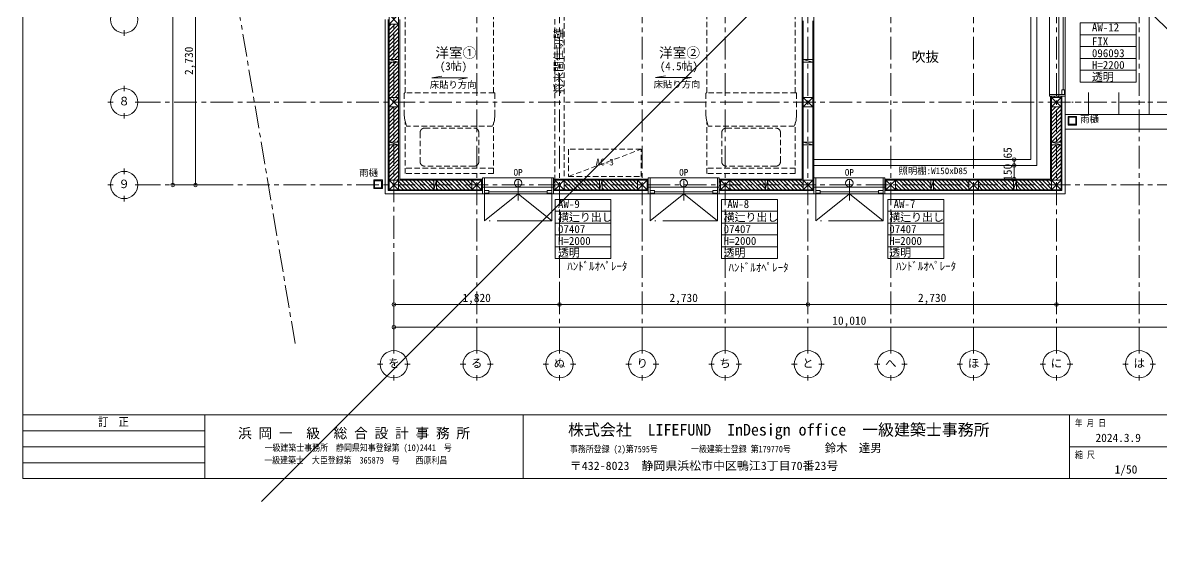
# Model space of a CAD drawing. Units: millimetres at full size, sheet at 1:50. Extents: x -16792 to 54909, y -26252 to 25759.
# Drawn here: x 13302 to 25812, y 9086 to 15025 of the extents above; entities that cross this region are included whole.
import ezdxf
from ezdxf.enums import TextEntityAlignment as Align

# ---------------------------------------------------------------- set-up
doc = ezdxf.new("R2010")
doc.units = ezdxf.units.MM
doc.header["$LTSCALE"] = 50
doc.header["$PDMODE"] = 32
doc.header["$PDSIZE"] = 40
for name, pattern in [('CHAIN1', [8, 5, -1, 1, -1]), ('DASHED1', [1.8, 1.2, -0.6]), ('DOTTED', [1.75, 0.25, -1.5]), ('LONG_DASHED_DOTTED', [15.25, 12, -1.5, 0.25, -1.5])]:
    doc.linetypes.add(name, pattern=pattern)
for name, color, linetype, lineweight in [('3-1_通り芯・通り番号', 7, 'Continuous', 13), ('3-2_柱(黄)', 4, 'Continuous', 5), ('3-3_仕上線(黄)', 3, 'Continuous', 20), ('3-4_下地・間柱(水色)', 4, 'Continuous', 5), ('3-5_サッシ・室内建具', 7, 'Continuous', 13), ('3-6_住宅設備・造作', 4, 'Continuous', 5), ('3-7_家具点線', 4, 'DASHED1', 5), ('3-A_文字', 7, 'Continuous', 13), ('3-D_断熱・その他ｸﾞﾚｰ', 1, 'Continuous', 9), ('3-F_寸法・方位', 7, 'Continuous', 13), ('F-F_図面枠（共通）', 7, 'Continuous', 13)]:
    doc.layers.add(name, color=color, linetype=linetype, lineweight=lineweight)
doc.styles.add('ＭＳ ゴシック', font='')
doc.styles.get('ＭＳ ゴシック').set_extended_font_data('MS Gothic')

msp = doc.modelspace()

# ---------------------------------------------------------------- linework, layer by layer
at = {"layer": '3-1_通り芯・通り番号', "color": 1, "linetype": 'CHAIN1', "lineweight": 9}
for p, q in [((17379.52, 11452.55), (17379.52, 23216.06)), ((18289.52, 11422.55), (18289.52, 23216.06)), ((19199.52, 11422.55), (19199.52, 23216.06)), ((20109.52, 11422.55), (20109.52, 23216.06)), ((21019.52, 11422.55), (21019.52, 23216.06)), ((21929.52, 11422.55), (21929.52, 23216.06)), ((22839.52, 11422.55), (22839.52, 23216.06)), ((23749.52, 11422.55), (23749.52, 23216.06)), ((24659.52, 11422.55), (24659.52, 23216.06)), ((25569.52, 11422.55), (25569.52, 23216.06)), ((16295, 11499.56), (14665.61, 21152.77)), ((14565.29, 14152.55), (28820.4, 14152.55)), ((14565.29, 13242.55), (28820.4, 13242.55))]:
    msp.add_line(p, q, dxfattribs=at)
at = {"layer": '3-1_通り芯・通り番号'}
for p, q in [((14415.29, 14882.55), (14415.29, 14942.55)), ((14415.29, 14272.55), (14415.29, 14332.55)), ((14235.29, 14152.55), (14295.29, 14152.55)), ((14535.29, 14152.55), (14595.29, 14152.55)), ((14415.29, 13972.55), (14415.29, 14032.55)), ((14415.29, 13362.55), (14415.29, 13422.55)), ((14235.29, 13242.55), (14295.29, 13242.55)), ((14535.29, 13242.55), (14595.29, 13242.55)), ((14415.29, 13062.55), (14415.29, 13122.55)), ((17379.52, 11392.55), (17379.52, 11452.55)), ((18289.52, 11392.55), (18289.52, 11452.55)), ((19199.52, 11392.55), (19199.52, 11452.55)), ((20109.52, 11392.55), (20109.52, 11452.55)), ((21019.52, 11392.55), (21019.52, 11452.55)), ((21929.52, 11392.55), (21929.52, 11452.55)), ((22839.52, 11392.55), (22839.52, 11452.55)), ((23749.52, 11392.55), (23749.52, 11452.55)), ((24659.52, 11392.55), (24659.52, 11452.55)), ((25569.52, 11392.55), (25569.52, 11452.55)), ((17259.52, 11272.55), (17199.52, 11272.55)), ((17559.52, 11272.55), (17499.52, 11272.55)), ((18169.52, 11272.55), (18109.52, 11272.55)), ((18469.52, 11272.55), (18409.52, 11272.55)), ((19079.52, 11272.55), (19019.52, 11272.55)), ((19379.52, 11272.55), (19319.52, 11272.55)), ((19989.52, 11272.55), (19929.52, 11272.55)), ((20289.52, 11272.55), (20229.52, 11272.55)), ((20899.52, 11272.55), (20839.52, 11272.55)), ((21199.52, 11272.55), (21139.52, 11272.55)), ((21809.52, 11272.55), (21749.52, 11272.55)), ((22109.52, 11272.55), (22049.52, 11272.55)), ((22719.52, 11272.55), (22659.52, 11272.55)), ((23019.52, 11272.55), (22959.52, 11272.55)), ((23629.52, 11272.55), (23569.52, 11272.55)), ((23929.52, 11272.55), (23869.52, 11272.55)), ((24539.52, 11272.55), (24479.52, 11272.55)), ((24839.52, 11272.55), (24779.52, 11272.55)), ((25449.52, 11272.55), (25389.52, 11272.55)), ((25749.52, 11272.55), (25689.52, 11272.55)), ((17379.52, 11092.55), (17379.52, 11152.55)), ((18289.52, 11092.55), (18289.52, 11152.55)), ((19199.52, 11092.55), (19199.52, 11152.55)), ((20109.52, 11092.55), (20109.52, 11152.55)), ((21019.52, 11092.55), (21019.52, 11152.55)), ((21929.52, 11092.55), (21929.52, 11152.55)), ((22839.52, 11092.55), (22839.52, 11152.55)), ((23749.52, 11092.55), (23749.52, 11152.55)), ((24659.52, 11092.55), (24659.52, 11152.55)), ((25569.52, 11092.55), (25569.52, 11152.55))]:
    msp.add_line(p, q, dxfattribs=at)
for centre in [(14415.29, 15062.55), (14415.29, 14152.55), (14415.29, 13242.55), (17379.52, 11272.55), (18289.52, 11272.55), (19199.52, 11272.55), (20109.52, 11272.55), (21019.52, 11272.55), (21929.52, 11272.55), (22839.52, 11272.55), (23749.52, 11272.55), (24659.52, 11272.55), (25569.52, 11272.55)]:
    msp.add_circle(centre, 150, dxfattribs=at)
at = {"layer": '3-2_柱(黄)'}
for p, q in [((17327.02, 15010.05), (17432.02, 15115.05)), ((17327.02, 15115.05), (17432.02, 15010.05)), ((17327.02, 14100.05), (17432.02, 14205.05)), ((17327.02, 14205.05), (17432.02, 14100.05)), ((21877.02, 14100.05), (21982.02, 14205.05)), ((21877.02, 14205.05), (21982.02, 14100.05)), ((24712.02, 14205.05), (24607.02, 14100.05)), ((24712.02, 14100.05), (24607.02, 14205.05)), ((17327.02, 13295.05), (17432.02, 13190.05)), ((17432.02, 13295.05), (17327.02, 13190.05)), ((18342.02, 13190.05), (18237.02, 13295.05)), ((18237.02, 13190.05), (18342.02, 13295.05)), ((19252.02, 13190.05), (19147.02, 13295.05)), ((19147.02, 13190.05), (19252.02, 13295.05)), ((20162.02, 13190.05), (20057.02, 13295.05)), ((20057.02, 13190.05), (20162.02, 13295.05)), ((21072.02, 13190.05), (20967.02, 13295.05)), ((20967.02, 13190.05), (21072.02, 13295.05)), ((21877.02, 13295.05), (21982.02, 13190.05)), ((21982.02, 13295.05), (21877.02, 13190.05)), ((22892.02, 13190.05), (22787.02, 13295.05)), ((22787.02, 13190.05), (22892.02, 13295.05)), ((23802.02, 13190.05), (23697.02, 13295.05)), ((23697.02, 13190.05), (23802.02, 13295.05)), ((24607.02, 13295.05), (24712.02, 13190.05)), ((24712.02, 13295.05), (24607.02, 13190.05))]:
    msp.add_line(p, q, dxfattribs=at)
at = {"layer": '3-2_柱(黄)', "color": 3, "lineweight": 20}
for points in [[(17327.02, 15010.05), (17432.02, 15010.05), (17432.02, 15115.05), (17327.02, 15115.05)], [(17327.02, 14100.05), (17432.02, 14100.05), (17432.02, 14205.05), (17327.02, 14205.05)], [(21877.02, 14100.05), (21982.02, 14100.05), (21982.02, 14205.05), (21877.02, 14205.05)], [(24712.02, 14205.05), (24607.02, 14205.05), (24607.02, 14100.05), (24712.02, 14100.05)], [(17327.02, 13295.05), (17327.02, 13190.05), (17432.02, 13190.05), (17432.02, 13295.05)], [(18342.02, 13190.05), (18342.02, 13295.05), (18237.02, 13295.05), (18237.02, 13190.05)], [(19252.02, 13190.05), (19252.02, 13295.05), (19147.02, 13295.05), (19147.02, 13190.05)], [(20162.02, 13190.05), (20162.02, 13295.05), (20057.02, 13295.05), (20057.02, 13190.05)], [(21072.02, 13190.05), (21072.02, 13295.05), (20967.02, 13295.05), (20967.02, 13190.05)], [(21877.02, 13295.05), (21877.02, 13190.05), (21982.02, 13190.05), (21982.02, 13295.05)], [(22892.02, 13190.05), (22892.02, 13295.05), (22787.02, 13295.05), (22787.02, 13190.05)], [(23802.02, 13190.05), (23802.02, 13295.05), (23697.02, 13295.05), (23697.02, 13190.05)], [(24607.02, 13295.05), (24607.02, 13190.05), (24712.02, 13190.05), (24712.02, 13295.05)]]:
    msp.add_lwpolyline(points, close=True, dxfattribs=at)
at = {"layer": '3-3_仕上線(黄)'}
for p, q in [((21994.52, 14152.55), (21994.52, 16037.55)), ((21864.52, 14152.55), (21864.52, 15907.55)), ((17283.02, 14152.55), (17283.02, 15062.55)), ((17444.52, 14152.55), (17444.52, 15062.55)), ((17283.02, 13146.05), (17283.02, 14152.55)), ((17444.52, 13307.55), (17444.52, 14152.55)), ((21864.52, 13307.55), (21864.52, 14152.55)), ((21994.52, 13319.55), (21994.52, 14152.55)), ((24594.52, 14217.55), (24594.52, 14152.55)), ((24594.52, 14152.55), (24594.52, 13307.55)), ((24756.02, 14217.55), (24756.02, 14152.55)), ((24756.02, 14152.55), (24756.02, 13146.05)), ((18289.52, 13307.55), (17444.52, 13307.55)), ((18289.52, 13307.55), (18354.52, 13307.55)), ((19134.52, 13307.55), (19199.52, 13307.55)), ((20109.52, 13307.55), (19199.52, 13307.55)), ((20109.52, 13307.55), (20174.52, 13307.55)), ((20954.52, 13307.55), (21019.52, 13307.55)), ((21864.52, 13307.55), (21019.52, 13307.55)), ((22839.52, 13307.55), (22774.52, 13307.55)), ((23749.52, 13307.55), (22839.52, 13307.55)), ((24594.52, 13307.55), (23749.52, 13307.55)), ((18289.52, 13146.05), (17283.02, 13146.05)), ((18289.52, 13146.05), (18354.52, 13146.05)), ((19134.52, 13146.05), (19199.52, 13146.05)), ((20109.52, 13146.05), (19199.52, 13146.05)), ((20109.52, 13146.05), (20174.52, 13146.05)), ((20934.42, 13146.05), (20934.52, 13146.05)), ((20954.52, 13146.05), (21019.52, 13146.05)), ((21929.52, 13146.05), (21019.52, 13146.05)), ((21929.52, 13146.05), (21994.52, 13146.05)), ((22014.52, 13146.05), (22014.62, 13146.05)), ((22754.42, 13146.05), (22754.52, 13146.05)), ((22774.52, 13146.05), (22839.52, 13146.05)), ((23749.52, 13146.05), (22839.52, 13146.05)), ((24756.02, 13146.05), (23749.52, 13146.05))]:
    msp.add_line(p, q, dxfattribs=at)
at = {"layer": '3-3_仕上線(黄)', "color": 7, "lineweight": 13}
for p, q in [((27293.02, 14017.55), (24756.02, 14017.55)), ((27293.02, 13857.55), (24756.02, 13857.55))]:
    msp.add_line(p, q, dxfattribs=at)
at = {"layer": '3-4_下地・間柱(水色)', "linetype": 'DASHED1'}
for p, q in [((19147.02, 13295.05), (19147.02, 15907.55)), ((19252.02, 15920.05), (19252.02, 13295.05))]:
    msp.add_line(p, q, dxfattribs=at)
at = {"layer": '3-4_下地・間柱(水色)'}
for p, q in [((24379.52, 15907.55), (24379.52, 13522.55)), ((24444.52, 15907.55), (24444.52, 13457.55)), ((17318.02, 14152.55), (17318.02, 15062.55)), ((21877.02, 15047.55), (21877.02, 14622.55)), ((21982.02, 15047.55), (21982.02, 14622.55)), ((17327.02, 15010.05), (17327.02, 14622.55)), ((17432.02, 15010.05), (17432.02, 14622.55)), ((17432.02, 14592.55), (17327.02, 14622.55)), ((17327.02, 14592.55), (17327.02, 14205.05)), ((17432.02, 14592.55), (17432.02, 14205.05)), ((21982.02, 14592.55), (21877.02, 14622.55)), ((21877.02, 14592.55), (21877.02, 14205.05)), ((21982.02, 14592.55), (21982.02, 14205.05)), ((17318.02, 13181.05), (17318.02, 14152.55)), ((24607.02, 14217.55), (24607.02, 14205.05)), ((24712.02, 14217.55), (24712.02, 14205.05)), ((24721.02, 14217.55), (24721.02, 14152.55)), ((24721.02, 14152.55), (24721.02, 13181.05)), ((17327.02, 14100.05), (17327.02, 13712.55)), ((17432.02, 14100.05), (17432.02, 13712.55)), ((21877.02, 14100.05), (21877.02, 13712.55)), ((21982.02, 14100.05), (21982.02, 13712.55)), ((24607.02, 14100.05), (24607.02, 13712.55)), ((24712.02, 14100.05), (24712.02, 13712.55)), ((17432.02, 13682.55), (17327.02, 13712.55)), ((17327.02, 13682.55), (17327.02, 13295.05)), ((17432.02, 13682.55), (17432.02, 13295.05)), ((21982.02, 13682.55), (21877.02, 13712.55)), ((21877.02, 13682.55), (21877.02, 13295.05)), ((21982.02, 13682.55), (21982.02, 13295.05)), ((24607.02, 13712.55), (24712.02, 13682.55)), ((24607.02, 13682.55), (24607.02, 13295.05)), ((24712.02, 13682.55), (24712.02, 13295.05)), ((24379.52, 13522.55), (21994.52, 13522.55)), ((24444.52, 13457.55), (21994.52, 13457.55)), ((17432.02, 13295.05), (17819.52, 13295.05)), ((17849.52, 13295.05), (17819.52, 13190.05)), ((17849.52, 13295.05), (18237.02, 13295.05)), ((18342.02, 13295.05), (18354.52, 13295.05)), ((19134.52, 13295.05), (19147.02, 13295.05)), ((19252.02, 13295.05), (19639.52, 13295.05)), ((19669.52, 13295.05), (19639.52, 13190.05)), ((19669.52, 13295.05), (20057.02, 13295.05)), ((20162.02, 13295.05), (20174.52, 13295.05)), ((20954.52, 13295.05), (20967.02, 13295.05)), ((21072.02, 13295.05), (21459.52, 13295.05)), ((21489.52, 13295.05), (21459.52, 13190.05)), ((21489.52, 13295.05), (21877.02, 13295.05)), ((21982.02, 13295.05), (21994.52, 13295.05)), ((22774.52, 13295.05), (22787.02, 13295.05)), ((22892.02, 13295.05), (23279.52, 13295.05)), ((23309.52, 13295.05), (23279.52, 13190.05)), ((23309.52, 13295.05), (23697.02, 13295.05)), ((23802.02, 13295.05), (24189.52, 13295.05)), ((24219.52, 13295.05), (24189.52, 13190.05)), ((24219.52, 13295.05), (24607.02, 13295.05)), ((18289.52, 13181.05), (17318.02, 13181.05)), ((17432.02, 13190.05), (17819.52, 13190.05)), ((17849.52, 13190.05), (18237.02, 13190.05)), ((18289.52, 13181.05), (18354.52, 13181.05)), ((18342.02, 13190.05), (18354.52, 13190.05)), ((19134.52, 13190.05), (19147.02, 13190.05)), ((19134.52, 13181.05), (19199.52, 13181.05)), ((20109.52, 13181.05), (19199.52, 13181.05)), ((19252.02, 13190.05), (19639.52, 13190.05)), ((19669.52, 13190.05), (20057.02, 13190.05)), ((20109.52, 13181.05), (20174.52, 13181.05)), ((20162.02, 13190.05), (20174.52, 13190.05)), ((20954.52, 13190.05), (20967.02, 13190.05)), ((20954.52, 13181.05), (21019.52, 13181.05)), ((21929.52, 13181.05), (21019.52, 13181.05)), ((21072.02, 13190.05), (21459.52, 13190.05)), ((21489.52, 13190.05), (21877.02, 13190.05)), ((21929.52, 13181.05), (21994.52, 13181.05)), ((21982.02, 13190.05), (21994.52, 13190.05)), ((22774.52, 13190.05), (22787.02, 13190.05)), ((22774.52, 13181.05), (22839.52, 13181.05)), ((23749.52, 13181.05), (22839.52, 13181.05)), ((22892.02, 13190.05), (23279.52, 13190.05)), ((23309.52, 13190.05), (23697.02, 13190.05)), ((24721.02, 13181.05), (23749.52, 13181.05)), ((23802.02, 13190.05), (24189.52, 13190.05)), ((24219.52, 13190.05), (24607.02, 13190.05))]:
    msp.add_line(p, q, dxfattribs=at)
at = {"layer": '3-4_下地・間柱(水色)', "linetype": 'DOTTED'}
msp.add_line((27293.02, 14152.55), (24756.02, 14152.55), dxfattribs=at)
at = {"layer": '3-4_下地・間柱(水色)'}
for points in [[(17327.02, 14592.55), (17432.02, 14592.55), (17432.02, 14622.55), (17327.02, 14622.55)], [(21877.02, 14592.55), (21982.02, 14592.55), (21982.02, 14622.55), (21877.02, 14622.55)], [(17327.02, 13682.55), (17432.02, 13682.55), (17432.02, 13712.55), (17327.02, 13712.55)], [(21877.02, 13682.55), (21982.02, 13682.55), (21982.02, 13712.55), (21877.02, 13712.55)], [(24712.02, 13712.55), (24607.02, 13712.55), (24607.02, 13682.55), (24712.02, 13682.55)], [(17849.52, 13190.05), (17849.52, 13295.05), (17819.52, 13295.05), (17819.52, 13190.05)], [(19669.52, 13190.05), (19669.52, 13295.05), (19639.52, 13295.05), (19639.52, 13190.05)], [(21489.52, 13190.05), (21489.52, 13295.05), (21459.52, 13295.05), (21459.52, 13190.05)], [(23309.52, 13190.05), (23309.52, 13295.05), (23279.52, 13295.05), (23279.52, 13190.05)], [(24219.52, 13190.05), (24219.52, 13295.05), (24189.52, 13295.05), (24189.52, 13190.05)]]:
    msp.add_lwpolyline(points, close=True, dxfattribs=at)
at = {"layer": '3-5_サッシ・室内建具'}
for p, q in [((24582.52, 15217.55), (24582.52, 14217.55)), ((24685.02, 15197.55), (24685.02, 14237.55)), ((24735.02, 15147.55), (24735.02, 14287.55)), ((24755.02, 15197.55), (24755.02, 14237.55)), ((24750.02, 14287.55), (24750.02, 14237.55)), ((24582.52, 14237.55), (24755.02, 14237.55)), ((24582.52, 14237.55), (24582.52, 14217.55)), ((24582.52, 14217.55), (24755.02, 14217.55)), ((24685.02, 14237.55), (24594.52, 14237.55)), ((24685.02, 14237.55), (24685.02, 14217.55)), ((24685.02, 14217.55), (24685.02, 14237.55)), ((24756.02, 14217.55), (24685.02, 14217.55)), ((24756.02, 14217.55), (24747.02, 14217.55)), ((24755.02, 14237.55), (24755.02, 14217.55)), ((19134.52, 13319.55), (18354.52, 13319.55)), ((18374.52, 13319.55), (18354.52, 13319.55)), ((18354.52, 13319.55), (18354.52, 13147.05)), ((18374.52, 13147.05), (18374.52, 13319.55)), ((18374.52, 13217.05), (18374.52, 13307.55)), ((18744.52, 13292.05), (18744.52, 13072.05)), ((19114.52, 13319.55), (19114.52, 13147.05)), ((19114.52, 13217.05), (19114.52, 13307.55)), ((20954.52, 13319.55), (20174.52, 13319.55)), ((20194.52, 13319.55), (20174.52, 13319.55)), ((20174.52, 13319.55), (20174.52, 13147.05)), ((20194.52, 13147.05), (20194.52, 13319.55)), ((20194.52, 13217.05), (20194.52, 13307.55)), ((20564.52, 13292.05), (20564.52, 13072.05)), ((20934.52, 13319.55), (20934.52, 13147.05)), ((20934.52, 13217.05), (20934.52, 13307.55)), ((22774.52, 13319.55), (21994.52, 13319.55)), ((22014.52, 13319.55), (21994.52, 13319.55)), ((21994.52, 13319.55), (21994.52, 13147.05)), ((22014.52, 13147.05), (22014.52, 13319.55)), ((22014.52, 13217.05), (22014.52, 13307.55)), ((22384.52, 13292.05), (22384.52, 13072.05)), ((22754.52, 13319.55), (22754.52, 13147.05)), ((22754.52, 13217.05), (22754.52, 13307.55)), ((18354.52, 13217.05), (18374.52, 13217.05)), ((18354.52, 13146.05), (18354.52, 13217.05)), ((18354.52, 13217.05), (18374.52, 13217.05)), ((18354.52, 13146.05), (18354.52, 13155.05)), ((18374.52, 13147.05), (18354.52, 13147.05)), ((19114.52, 13217.05), (18374.52, 13217.05)), ((18424.52, 13152.05), (18374.52, 13152.05)), ((19114.52, 13147.05), (18374.52, 13147.05)), ((19064.52, 13167.05), (18424.52, 13167.05)), ((19114.52, 13152.05), (19064.52, 13152.05)), ((19114.52, 13217.05), (19134.52, 13217.05)), ((19114.52, 13147.05), (19134.52, 13147.05)), ((19134.52, 13146.05), (19134.52, 13155.05)), ((20174.52, 13217.05), (20194.52, 13217.05)), ((20174.52, 13146.05), (20174.52, 13217.05)), ((20174.52, 13217.05), (20194.52, 13217.05)), ((20174.52, 13146.05), (20174.52, 13155.05)), ((20194.52, 13147.05), (20174.52, 13147.05)), ((20934.52, 13217.05), (20194.52, 13217.05)), ((20244.52, 13152.05), (20194.52, 13152.05)), ((20934.52, 13147.05), (20194.52, 13147.05)), ((20884.52, 13167.05), (20244.52, 13167.05)), ((20934.52, 13152.05), (20884.52, 13152.05)), ((20934.52, 13217.05), (20954.52, 13217.05)), ((20934.52, 13147.05), (20954.52, 13147.05)), ((20954.52, 13146.05), (20954.52, 13155.05)), ((21994.52, 13217.05), (22014.52, 13217.05)), ((21994.52, 13146.05), (21994.52, 13217.05)), ((21994.52, 13217.05), (22014.52, 13217.05)), ((21994.52, 13146.05), (21994.52, 13155.05)), ((22014.52, 13147.05), (21994.52, 13147.05)), ((22754.52, 13217.05), (22014.52, 13217.05)), ((22064.52, 13152.05), (22014.52, 13152.05)), ((22754.52, 13147.05), (22014.52, 13147.05)), ((22704.52, 13167.05), (22064.52, 13167.05)), ((22754.52, 13152.05), (22704.52, 13152.05)), ((22754.52, 13217.05), (22774.52, 13217.05)), ((22754.52, 13147.05), (22774.52, 13147.05)), ((22774.52, 13146.05), (22774.52, 13155.05))]:
    msp.add_line(p, q, dxfattribs=at)
at = {"layer": '3-5_サッシ・室内建具', "linetype": 'LONG_DASHED_DOTTED'}
for p, q in [((18374.52, 12847.05), (18374.52, 13146.95)), ((19114.52, 13146.95), (19114.52, 12847.05)), ((20194.52, 12847.05), (20194.52, 13146.95)), ((20934.52, 13146.95), (20934.52, 12847.05)), ((22014.52, 12847.05), (22014.52, 13146.95)), ((22754.52, 13146.95), (22754.52, 12847.05)), ((19114.42, 12847.05), (18374.62, 12847.05)), ((20934.42, 12847.05), (20194.62, 12847.05)), ((22754.42, 12847.05), (22014.62, 12847.05))]:
    msp.add_line(p, q, dxfattribs=at)
at = {"layer": '3-5_サッシ・室内建具'}
for points in [[(24720.02, 14237.55), (24720.02, 14287.55), (24750.02, 14287.55)], [(19134.52, 13147.05), (19134.52, 13319.55), (19114.52, 13319.55)], [(20954.52, 13147.05), (20954.52, 13319.55), (20934.52, 13319.55)], [(22774.52, 13147.05), (22774.52, 13319.55), (22754.52, 13319.55)], [(18374.52, 13182.05), (18424.52, 13182.05), (18424.52, 13152.05)], [(19064.52, 13152.05), (19064.52, 13182.05), (19114.52, 13182.05)], [(19134.52, 13146.05), (19134.52, 13217.05), (19114.52, 13217.05)], [(20194.52, 13182.05), (20244.52, 13182.05), (20244.52, 13152.05)], [(20884.52, 13152.05), (20884.52, 13182.05), (20934.52, 13182.05)], [(20954.52, 13146.05), (20954.52, 13217.05), (20934.52, 13217.05)], [(22014.52, 13182.05), (22064.52, 13182.05), (22064.52, 13152.05)], [(22704.52, 13152.05), (22704.52, 13182.05), (22754.52, 13182.05)], [(22774.52, 13146.05), (22774.52, 13217.05), (22754.52, 13217.05)]]:
    msp.add_lwpolyline(points, dxfattribs=at)
at = {"layer": '3-5_サッシ・室内建具', "linetype": 'LONG_DASHED_DOTTED'}
for points in [[(19114.42, 12847.15), (18744.52, 13147.05), (18374.62, 12847.15)], [(20934.42, 12847.15), (20564.52, 13147.05), (20194.62, 12847.15)], [(22754.42, 12847.15), (22384.52, 13147.05), (22014.62, 12847.15)]]:
    msp.add_lwpolyline(points, dxfattribs=at)
at = {"layer": '3-5_サッシ・室内建具'}
for centre in [(18744.5, 13263.8), (20564.43, 13263.8), (22384.43, 13263.8)]:
    msp.add_circle(centre, 40.63, dxfattribs=at)
at = {"layer": '3-6_住宅設備・造作', "color": 7, "lineweight": 13}
for p, q in [((24787.24, 13996.64), (24787.24, 13901.64)), ((24882.24, 13996.64), (24787.24, 13996.64)), ((17252.88, 13297.81), (17157.88, 13297.81)), ((17157.88, 13297.81), (17157.88, 13202.81)), ((17242.88, 13287.81), (17167.88, 13287.81)), ((17167.88, 13287.81), (17167.88, 13212.81)), ((17242.88, 13212.81), (17242.88, 13287.81)), ((17252.88, 13202.81), (17252.88, 13297.81)), ((17157.88, 13202.81), (17252.88, 13202.81)), ((17167.88, 13212.81), (17242.88, 13212.81))]:
    msp.add_line(p, q, dxfattribs=at)
msp.add_lwpolyline([(24787.24, 13901.64), (24882.24, 13901.64), (24882.24, 13996.64)], dxfattribs=at)
msp.add_lwpolyline([(24797.24, 13986.64), (24797.24, 13911.64), (24872.24, 13911.64), (24872.24, 13986.64)], close=True, dxfattribs=at)
at = {"layer": '3-7_家具点線'}
for p, q in [((17505.29, 14256.05), (17505.29, 15347.05)), ((18475.41, 14256.05), (18475.41, 15335.72)), ((20819.8, 14256.05), (20819.8, 15347.05)), ((21789.93, 14256.05), (21789.93, 15335.72)), ((17494.06, 14249.52), (17494.06, 14011.79)), ((17501.34, 14256.05), (17497.95, 14255.27)), ((18481.47, 14256.05), (17501.34, 14256.05)), ((18481.47, 14256.05), (18484.87, 14255.27)), ((18487.72, 14252.84), (18484.87, 14255.27)), ((18487.72, 14252.84), (18488.76, 14249.52)), ((18488.76, 14249.52), (18488.76, 14011.79)), ((20808.57, 14249.52), (20808.57, 14011.79)), ((20815.85, 14256.05), (20812.46, 14255.27)), ((21795.99, 14256.05), (20815.85, 14256.05)), ((21795.99, 14256.05), (21799.39, 14255.27)), ((21802.23, 14252.84), (21799.39, 14255.27)), ((21802.23, 14252.84), (21803.28, 14249.52)), ((21803.28, 14249.52), (21803.28, 14011.79)), ((18488.76, 14011.79), (18484.21, 13952.35)), ((21803.28, 14011.79), (21798.72, 13952.35)), ((17505.29, 13367.05), (17505.29, 13935.74)), ((18463.9, 13887.9), (17517.61, 13887.9)), ((17888.31, 13886.3), (17888.31, 13886.28)), ((18484.21, 13952.35), (18463.9, 13887.9)), ((18475.42, 13367.05), (18475.42, 13924.45)), ((20819.8, 13367.05), (20819.8, 13935.74)), ((21778.41, 13887.9), (20832.12, 13887.9)), ((21202.82, 13886.3), (21202.82, 13886.28)), ((21798.72, 13952.35), (21778.41, 13887.9)), ((21789.93, 13367.05), (21789.93, 13924.45)), ((17667.62, 13817.71), (17667.62, 13499.34)), ((17717.62, 13867.71), (18263.09, 13867.71)), ((18313.09, 13499.34), (18313.09, 13817.71)), ((20982.13, 13817.71), (20982.13, 13499.34)), ((21032.13, 13867.71), (21577.6, 13867.71)), ((21627.6, 13499.34), (21627.6, 13817.71)), ((19297.08, 13635.67), (19297.08, 13335.67)), ((20097.08, 13635.67), (19297.08, 13635.67)), ((19297.08, 13335.67), (20097.08, 13635.67)), ((20097.08, 13335.67), (20097.08, 13635.67)), ((18475.41, 13427.36), (17505.29, 13427.36)), ((18263.09, 13449.34), (17717.62, 13449.34)), ((21789.93, 13427.36), (20819.8, 13427.36)), ((21577.6, 13449.34), (21032.13, 13449.34)), ((18475.42, 13367.05), (17505.29, 13367.05)), ((19297.08, 13335.67), (20097.08, 13335.67)), ((21789.93, 13367.05), (20819.8, 13367.05))]:
    msp.add_line(p, q, dxfattribs=at)
for points in [[(17494.06, 14249.52), (17495.1, 14252.84), (17497.95, 14255.27)], [(20808.57, 14249.52), (20809.62, 14252.84), (20812.46, 14255.27)], [(17517.61, 13887.9), (17501.01, 13952.35), (17494.06, 14011.79)], [(20832.12, 13887.9), (20815.52, 13952.35), (20808.57, 14011.79)], [(17672.75, 13839.77), (17672.13, 13838.48), (17671.56, 13837.17), (17671.02, 13835.85), (17670.52, 13834.51), (17670.06, 13833.16), (17669.64, 13831.8), (17669.26, 13830.42), (17668.92, 13829.03), (17668.61, 13827.64), (17668.35, 13826.24), (17668.12, 13824.83), (17667.94, 13823.41), (17667.8, 13821.99), (17667.7, 13820.56), (17667.64, 13819.14), (17667.62, 13817.71)], [(17717.62, 13867.71), (17716.19, 13867.69), (17714.76, 13867.63), (17713.34, 13867.53), (17711.92, 13867.38), (17710.5, 13867.2), (17709.09, 13866.98), (17707.69, 13866.71), (17706.29, 13866.41), (17704.9, 13866.07), (17703.53, 13865.68), (17702.16, 13865.26), (17700.81, 13864.8), (17699.48, 13864.3), (17698.15, 13863.77), (17696.84, 13863.19), (17695.55, 13862.58), (17694.28, 13861.93), (17693.03, 13861.25), (17691.8, 13860.53), (17690.58, 13859.77), (17689.39, 13858.98), (17688.23, 13858.16), (17687.08, 13857.3), (17685.97, 13856.42), (17684.87, 13855.5), (17683.81, 13854.55), (17682.77, 13853.57), (17681.76, 13852.56), (17680.78, 13851.52), (17679.83, 13850.45), (17678.91, 13849.36), (17678.02, 13848.24), (17677.16, 13847.1), (17676.34, 13845.93), (17675.55, 13844.74), (17674.8, 13843.53), (17674.08, 13842.3), (17673.39, 13841.04), (17672.75, 13839.77)], [(18285.15, 13862.58), (18283.86, 13863.19), (18282.55, 13863.77), (18281.23, 13864.3), (18279.89, 13864.8), (18278.54, 13865.26), (18277.18, 13865.68), (18275.8, 13866.07), (18274.41, 13866.41), (18273.02, 13866.71), (18271.61, 13866.98), (18270.2, 13867.2), (18268.79, 13867.38), (18267.37, 13867.53), (18265.94, 13867.63), (18264.52, 13867.69), (18263.09, 13867.71)], [(18313.09, 13817.71), (18313.07, 13819.14), (18313.01, 13820.56), (18312.91, 13821.99), (18312.76, 13823.41), (18312.58, 13824.83), (18312.36, 13826.24), (18312.09, 13827.64), (18311.79, 13829.03), (18311.45, 13830.42), (18311.06, 13831.8), (18310.64, 13833.16), (18310.18, 13834.51), (18309.68, 13835.85), (18309.14, 13837.17), (18308.57, 13838.48), (18307.96, 13839.77), (18307.31, 13841.04), (18306.63, 13842.3), (18305.91, 13843.53), (18305.15, 13844.74), (18304.36, 13845.93), (18303.54, 13847.1), (18302.68, 13848.24), (18301.8, 13849.36), (18300.88, 13850.45), (18299.93, 13851.52), (18298.95, 13852.56), (18297.94, 13853.57), (18296.9, 13854.55), (18295.83, 13855.5), (18294.74, 13856.42), (18293.62, 13857.3), (18292.48, 13858.16), (18291.31, 13858.98), (18290.12, 13859.77), (18288.91, 13860.53), (18287.68, 13861.25), (18286.42, 13861.93), (18285.15, 13862.58)], [(20987.26, 13839.77), (20986.65, 13838.48), (20986.07, 13837.17), (20985.53, 13835.85), (20985.04, 13834.51), (20984.57, 13833.16), (20984.15, 13831.8), (20983.77, 13830.42), (20983.43, 13829.03), (20983.12, 13827.64), (20982.86, 13826.24), (20982.64, 13824.83), (20982.45, 13823.41), (20982.31, 13821.99), (20982.21, 13820.56), (20982.15, 13819.14), (20982.13, 13817.71)], [(21032.13, 13867.71), (21030.7, 13867.69), (21029.27, 13867.63), (21027.85, 13867.53), (21026.43, 13867.38), (21025.01, 13867.2), (21023.6, 13866.98), (21022.2, 13866.71), (21020.8, 13866.41), (21019.42, 13866.07), (21018.04, 13865.68), (21016.68, 13865.26), (21015.32, 13864.8), (21013.99, 13864.3), (21012.66, 13863.77), (21011.36, 13863.19), (21010.07, 13862.58), (21008.79, 13861.93), (21007.54, 13861.25), (21006.31, 13860.53), (21005.1, 13859.77), (21003.91, 13858.98), (21002.74, 13858.16), (21001.59, 13857.3), (21000.48, 13856.42), (20999.38, 13855.5), (20998.32, 13854.55), (20997.28, 13853.57), (20996.27, 13852.56), (20995.29, 13851.52), (20994.34, 13850.45), (20993.42, 13849.36), (20992.53, 13848.24), (20991.68, 13847.1), (20990.85, 13845.93), (20990.06, 13844.74), (20989.31, 13843.53), (20988.59, 13842.3), (20987.91, 13841.04), (20987.26, 13839.77)], [(21599.66, 13862.58), (21598.37, 13863.19), (21597.06, 13863.77), (21595.74, 13864.3), (21594.4, 13864.8), (21593.05, 13865.26), (21591.69, 13865.68), (21590.31, 13866.07), (21588.93, 13866.41), (21587.53, 13866.71), (21586.13, 13866.98), (21584.72, 13867.2), (21583.3, 13867.38), (21581.88, 13867.53), (21580.45, 13867.63), (21579.03, 13867.69), (21577.6, 13867.71)], [(21627.6, 13817.71), (21627.58, 13819.14), (21627.52, 13820.56), (21627.42, 13821.99), (21627.27, 13823.41), (21627.09, 13824.83), (21626.87, 13826.24), (21626.6, 13827.64), (21626.3, 13829.03), (21625.96, 13830.42), (21625.57, 13831.8), (21625.15, 13833.16), (21624.69, 13834.51), (21624.19, 13835.85), (21623.66, 13837.17), (21623.08, 13838.48), (21622.47, 13839.77), (21621.82, 13841.04), (21621.14, 13842.3), (21620.42, 13843.53), (21619.66, 13844.74), (21618.87, 13845.93), (21618.05, 13847.1), (21617.2, 13848.24), (21616.31, 13849.36), (21615.39, 13850.45), (21614.44, 13851.52), (21613.46, 13852.56), (21612.45, 13853.57), (21611.41, 13854.55), (21610.34, 13855.5), (21609.25, 13856.42), (21608.13, 13857.3), (21606.99, 13858.16), (21605.82, 13858.98), (21604.63, 13859.77), (21603.42, 13860.53), (21602.19, 13861.25), (21600.93, 13861.93), (21599.66, 13862.58)], [(17667.62, 13499.34), (17667.64, 13497.91), (17667.7, 13496.48), (17667.8, 13495.06), (17667.94, 13493.64), (17668.12, 13492.22), (17668.35, 13490.81), (17668.61, 13489.41), (17668.92, 13488.01), (17669.26, 13486.63), (17669.64, 13485.25), (17670.06, 13483.89), (17670.52, 13482.53), (17671.02, 13481.2), (17671.56, 13479.87), (17672.13, 13478.57), (17672.75, 13477.28), (17673.39, 13476), (17674.08, 13474.75), (17674.8, 13473.52), (17675.55, 13472.3), (17676.34, 13471.11), (17677.16, 13469.95), (17678.02, 13468.8), (17678.91, 13467.69), (17679.83, 13466.59), (17680.78, 13465.53), (17681.76, 13464.49), (17682.77, 13463.48), (17683.81, 13462.5), (17684.87, 13461.55), (17685.97, 13460.63), (17687.08, 13459.74), (17688.23, 13458.89), (17689.39, 13458.06), (17690.58, 13457.27), (17691.8, 13456.52), (17693.03, 13455.8), (17694.28, 13455.11), (17695.55, 13454.47)], [(17695.55, 13454.47), (17696.84, 13453.85), (17698.15, 13453.28), (17699.48, 13452.74), (17700.81, 13452.24), (17702.16, 13451.78), (17703.53, 13451.36), (17704.9, 13450.98), (17706.29, 13450.64), (17707.69, 13450.33), (17709.09, 13450.07), (17710.5, 13449.85), (17711.92, 13449.66), (17713.34, 13449.52), (17714.76, 13449.42), (17716.19, 13449.36), (17717.62, 13449.34)], [(18263.09, 13449.34), (18264.52, 13449.36), (18265.94, 13449.42), (18267.37, 13449.52), (18268.79, 13449.66), (18270.2, 13449.85), (18271.61, 13450.07), (18273.02, 13450.33), (18274.41, 13450.64), (18275.8, 13450.98), (18277.18, 13451.36), (18278.54, 13451.78), (18279.89, 13452.24), (18281.23, 13452.74), (18282.55, 13453.28), (18283.86, 13453.85), (18285.15, 13454.47), (18286.42, 13455.11), (18287.68, 13455.8), (18288.91, 13456.52), (18290.12, 13457.27), (18291.31, 13458.06), (18292.48, 13458.89), (18293.62, 13459.74), (18294.74, 13460.63), (18295.83, 13461.55), (18296.9, 13462.5), (18297.94, 13463.48), (18298.95, 13464.49), (18299.93, 13465.53), (18300.88, 13466.59), (18301.8, 13467.69), (18302.68, 13468.8), (18303.54, 13469.95), (18304.36, 13471.11), (18305.15, 13472.3), (18305.91, 13473.52), (18306.63, 13474.75), (18307.31, 13476), (18307.96, 13477.28)], [(18307.96, 13477.28), (18308.57, 13478.57), (18309.14, 13479.87), (18309.68, 13481.2), (18310.18, 13482.53), (18310.64, 13483.89), (18311.06, 13485.25), (18311.45, 13486.63), (18311.79, 13488.01), (18312.09, 13489.41), (18312.36, 13490.81), (18312.58, 13492.22), (18312.76, 13493.64), (18312.91, 13495.06), (18313.01, 13496.48), (18313.07, 13497.91), (18313.09, 13499.34)], [(20982.13, 13499.34), (20982.15, 13497.91), (20982.21, 13496.48), (20982.31, 13495.06), (20982.45, 13493.64), (20982.64, 13492.22), (20982.86, 13490.81), (20983.12, 13489.41), (20983.43, 13488.01), (20983.77, 13486.63), (20984.15, 13485.25), (20984.57, 13483.89), (20985.04, 13482.53), (20985.53, 13481.2), (20986.07, 13479.87), (20986.65, 13478.57), (20987.26, 13477.28), (20987.91, 13476), (20988.59, 13474.75), (20989.31, 13473.52), (20990.06, 13472.3), (20990.85, 13471.11), (20991.68, 13469.95), (20992.53, 13468.8), (20993.42, 13467.69), (20994.34, 13466.59), (20995.29, 13465.53), (20996.27, 13464.49), (20997.28, 13463.48), (20998.32, 13462.5), (20999.38, 13461.55), (21000.48, 13460.63), (21001.59, 13459.74), (21002.74, 13458.89), (21003.91, 13458.06), (21005.1, 13457.27), (21006.31, 13456.52), (21007.54, 13455.8), (21008.79, 13455.11), (21010.07, 13454.47)], [(21010.07, 13454.47), (21011.36, 13453.85), (21012.66, 13453.28), (21013.99, 13452.74), (21015.32, 13452.24), (21016.68, 13451.78), (21018.04, 13451.36), (21019.42, 13450.98), (21020.8, 13450.64), (21022.2, 13450.33), (21023.6, 13450.07), (21025.01, 13449.85), (21026.43, 13449.66), (21027.85, 13449.52), (21029.27, 13449.42), (21030.7, 13449.36), (21032.13, 13449.34)], [(21577.6, 13449.34), (21579.03, 13449.36), (21580.45, 13449.42), (21581.88, 13449.52), (21583.3, 13449.66), (21584.72, 13449.85), (21586.13, 13450.07), (21587.53, 13450.33), (21588.93, 13450.64), (21590.31, 13450.98), (21591.69, 13451.36), (21593.05, 13451.78), (21594.4, 13452.24), (21595.74, 13452.74), (21597.06, 13453.28), (21598.37, 13453.85), (21599.66, 13454.47), (21600.93, 13455.11), (21602.19, 13455.8), (21603.42, 13456.52), (21604.63, 13457.27), (21605.82, 13458.06), (21606.99, 13458.89), (21608.13, 13459.74), (21609.25, 13460.63), (21610.34, 13461.55), (21611.41, 13462.5), (21612.45, 13463.48), (21613.46, 13464.49), (21614.44, 13465.53), (21615.39, 13466.59), (21616.31, 13467.69), (21617.2, 13468.8), (21618.05, 13469.95), (21618.87, 13471.11), (21619.66, 13472.3), (21620.42, 13473.52), (21621.14, 13474.75), (21621.82, 13476), (21622.47, 13477.28)], [(21622.47, 13477.28), (21623.08, 13478.57), (21623.66, 13479.87), (21624.19, 13481.2), (21624.69, 13482.53), (21625.15, 13483.89), (21625.57, 13485.25), (21625.96, 13486.63), (21626.3, 13488.01), (21626.6, 13489.41), (21626.87, 13490.81), (21627.09, 13492.22), (21627.27, 13493.64), (21627.42, 13495.06), (21627.52, 13496.48), (21627.58, 13497.91), (21627.6, 13499.34)]]:
    msp.add_lwpolyline(points, dxfattribs=at)
at = {"layer": '3-A_文字'}
for p, q in [((24920.6, 15023.16), (24920.6, 14373.16)), ((24920.6, 15023.16), (25535.14, 15023.16)), ((25535.14, 15023.16), (25535.14, 14373.16)), ((24920.6, 14893.16), (25535.14, 14893.16)), ((24920.6, 14763.16), (25535.14, 14763.16)), ((24920.6, 14633.16), (25535.14, 14633.16)), ((17795.02, 14419.91), (17905.72, 14437.32)), ((17795.02, 14419.91), (18189.28, 14419.91)), ((18189.28, 14419.91), (18092.28, 14401.69)), ((20254.73, 14424.38), (20365.43, 14441.79)), ((20254.73, 14424.38), (20648.98, 14424.38)), ((20648.98, 14424.38), (20551.98, 14406.16)), ((24920.6, 14503.16), (25535.14, 14503.16)), ((24920.6, 14373.16), (25535.14, 14373.16)), ((19150.38, 13083.83), (19150.38, 12433.83)), ((19150.38, 13083.83), (19764.91, 13083.83)), ((19764.91, 13083.83), (19764.91, 12433.83)), ((20981.39, 13083.83), (20981.39, 12433.83)), ((20981.39, 13083.83), (21595.92, 13083.83)), ((21595.92, 13083.83), (21595.92, 12433.83)), ((22806.58, 13083.83), (22806.58, 12433.83)), ((22806.58, 13083.83), (23421.12, 13083.83)), ((23421.12, 13083.83), (23421.12, 12433.83)), ((19150.38, 12953.83), (19764.91, 12953.83)), ((20981.39, 12953.83), (21595.92, 12953.83)), ((22806.58, 12953.83), (23421.12, 12953.83)), ((19150.38, 12823.83), (19764.91, 12823.83)), ((20981.39, 12823.83), (21595.92, 12823.83)), ((22806.58, 12823.83), (23421.12, 12823.83)), ((19150.38, 12693.83), (19764.91, 12693.83)), ((20981.39, 12693.83), (21595.92, 12693.83)), ((22806.58, 12693.83), (23421.12, 12693.83)), ((19150.38, 12563.83), (19764.91, 12563.83)), ((20981.39, 12563.83), (21595.92, 12563.83)), ((22806.58, 12563.83), (23421.12, 12563.83)), ((19150.38, 12433.83), (19764.91, 12433.83)), ((20981.39, 12433.83), (21595.92, 12433.83)), ((22806.58, 12433.83), (23421.12, 12433.83))]:
    msp.add_line(p, q, dxfattribs=at)
at = {"layer": '3-D_断熱・その他ｸﾞﾚｰ', "color": 4, "lineweight": 5}
for p, q in [((25679.52, 17696.05), (25679.52, 14017.55)), ((25013.52, 14257.43), (25013.52, 14017.55)), ((25346.52, 14257.43), (25346.52, 14017.55))]:
    msp.add_line(p, q, dxfattribs=at)
at = {"layer": '3-D_断熱・その他ｸﾞﾚｰ'}
for p, q in [((17327.02, 14986.66), (17350.4, 15010.05)), ((17327.02, 14944.24), (17392.83, 15010.05)), ((17327.02, 14901.81), (17432.02, 15006.81)), ((17327.02, 14859.39), (17432.02, 14964.39)), ((17327.02, 14816.96), (17432.02, 14921.96)), ((17432.02, 15010.05), (17432.02, 14622.55)), ((17327.02, 14774.53), (17432.02, 14879.53)), ((17327.02, 14732.11), (17432.02, 14837.11)), ((17327.02, 14689.68), (17432.02, 14794.68)), ((17327.02, 14647.25), (17432.02, 14752.25)), ((17344.74, 14622.55), (17432.02, 14709.83)), ((17432.02, 14667.4), (17387.17, 14622.55)), ((17357.17, 14592.55), (17327.02, 14562.4)), ((17399.59, 14592.55), (17327.02, 14519.97)), ((17327.02, 14477.55), (17432.02, 14582.55)), ((17327.02, 14435.12), (17432.02, 14540.12)), ((17432.02, 14624.97), (17429.59, 14622.55)), ((17432.02, 14592.55), (17432.02, 14205.05)), ((17327.02, 14392.69), (17432.02, 14497.69)), ((17327.02, 14350.27), (17432.02, 14455.27)), ((17327.02, 14307.84), (17432.02, 14412.84)), ((17327.02, 14265.42), (17432.02, 14370.42)), ((17327.02, 14222.99), (17432.02, 14327.99)), ((17351.51, 14205.05), (17432.02, 14285.56)), ((17393.93, 14205.05), (17432.02, 14243.14)), ((24607.02, 14217.55), (24607.02, 14205.05)), ((24644.01, 14217.55), (24631.51, 14205.05)), ((24686.43, 14217.55), (24673.93, 14205.05)), ((17327.02, 14095.71), (17331.36, 14100.05)), ((17327.02, 14053.28), (17373.78, 14100.05)), ((17327.02, 14010.86), (17416.21, 14100.05)), ((17327.02, 13968.43), (17432.02, 14073.43)), ((17327.02, 13926), (17432.02, 14031)), ((17432.02, 14100.05), (17432.02, 13712.55)), ((24607.02, 14100.05), (24607.02, 13712.55)), ((24696.21, 14100.05), (24607.02, 14010.86)), ((24653.78, 14100.05), (24607.02, 14053.28)), ((24611.36, 14100.05), (24607.02, 14095.71)), ((24712.02, 14073.43), (24607.02, 13968.43)), ((24712.02, 14031), (24607.02, 13926)), ((17327.02, 13883.58), (17432.02, 13988.58)), ((17327.02, 13841.15), (17432.02, 13946.15)), ((17327.02, 13798.73), (17432.02, 13903.73)), ((24712.02, 13988.58), (24607.02, 13883.58)), ((24712.02, 13946.15), (24607.02, 13841.15)), ((24712.02, 13903.72), (24607.02, 13798.72)), ((17327.02, 13756.3), (17432.02, 13861.3)), ((17327.02, 13713.87), (17432.02, 13818.87)), ((17432.02, 13776.45), (17368.12, 13712.55)), ((24712.02, 13861.3), (24607.02, 13756.3)), ((24712.02, 13818.87), (24607.02, 13713.87)), ((24712.02, 13776.45), (24648.12, 13712.55)), ((17338.12, 13682.55), (17327.02, 13671.45)), ((17380.55, 13682.55), (17327.02, 13629.02)), ((17327.02, 13586.59), (17422.97, 13682.55)), ((17327.02, 13544.17), (17432.02, 13649.17)), ((17432.02, 13734.02), (17410.55, 13712.55)), ((17432.02, 13682.55), (17432.02, 13295.05)), ((24607.02, 13682.55), (24607.02, 13295.05)), ((24702.98, 13682.55), (24607.02, 13586.59)), ((24660.55, 13682.55), (24607.02, 13629.02)), ((24618.12, 13682.55), (24607.02, 13671.45)), ((24712.02, 13649.17), (24607.02, 13544.17)), ((24712.02, 13734.02), (24690.55, 13712.55)), ((17327.02, 13501.74), (17432.02, 13606.74)), ((17327.02, 13459.31), (17432.02, 13564.31)), ((17327.02, 13416.89), (17432.02, 13521.89)), ((24712.02, 13606.74), (24607.02, 13501.74)), ((24712.02, 13564.31), (24607.02, 13459.31)), ((24712.02, 13521.89), (24607.02, 13416.89)), ((17327.02, 13374.46), (17432.02, 13479.46)), ((17327.02, 13332.03), (17432.02, 13437.03)), ((17332.46, 13295.05), (17432.02, 13394.61)), ((24712.02, 13479.46), (24607.02, 13374.46)), ((24712.02, 13437.03), (24607.02, 13332.03)), ((24712.02, 13394.61), (24612.46, 13295.05)), ((17374.89, 13295.05), (17432.02, 13352.18)), ((17417.31, 13295.05), (17432.02, 13309.76)), ((17432.02, 13295.05), (17819.52, 13295.05)), ((17527.25, 13190.05), (17432.02, 13285.27)), ((17569.68, 13190.05), (17464.68, 13295.05)), ((17612.1, 13190.05), (17507.1, 13295.05)), ((17654.53, 13190.05), (17549.53, 13295.05)), ((17696.96, 13190.05), (17591.96, 13295.05)), ((17739.38, 13190.05), (17634.38, 13295.05)), ((17781.81, 13190.05), (17676.81, 13295.05)), ((17819.52, 13194.76), (17719.23, 13295.05)), ((17761.66, 13295.05), (17819.52, 13237.18)), ((17804.09, 13295.05), (17819.52, 13279.61)), ((17849.52, 13295.05), (18237.02, 13295.05)), ((17951.51, 13190.05), (17849.52, 13292.04)), ((17993.94, 13190.05), (17888.94, 13295.05)), ((18036.37, 13190.05), (17931.37, 13295.05)), ((18078.79, 13190.05), (17973.79, 13295.05)), ((18121.22, 13190.05), (18016.22, 13295.05)), ((18163.65, 13190.05), (18058.65, 13295.05)), ((18206.07, 13190.05), (18101.07, 13295.05)), ((18237.02, 13201.52), (18143.5, 13295.05)), ((18237.02, 13243.95), (18185.93, 13295.05)), ((18237.02, 13286.37), (18228.35, 13295.05)), ((18342.02, 13295.05), (18354.52, 13295.05)), ((18354.52, 13253.73), (18342.02, 13266.23)), ((19134.52, 13295.05), (19147.02, 13295.05)), ((19147.02, 13267.33), (19134.52, 13279.83)), ((19252.02, 13295.05), (19639.52, 13295.05)), ((19351.59, 13190.05), (19252.02, 13289.61)), ((19394.01, 13190.05), (19289.01, 13295.05)), ((19436.44, 13190.05), (19331.44, 13295.05)), ((19478.86, 13190.05), (19373.86, 13295.05)), ((19521.29, 13190.05), (19416.29, 13295.05)), ((19563.72, 13190.05), (19458.72, 13295.05)), ((19606.14, 13190.05), (19501.14, 13295.05)), ((19639.52, 13199.09), (19543.57, 13295.05)), ((19586, 13295.05), (19639.52, 13241.52)), ((19628.42, 13295.05), (19639.52, 13283.95)), ((19669.52, 13295.05), (20057.02, 13295.05)), ((19775.85, 13190.05), (19670.85, 13295.05)), ((19818.28, 13190.05), (19713.28, 13295.05)), ((19860.7, 13190.05), (19755.7, 13295.05)), ((19903.13, 13190.05), (19798.13, 13295.05)), ((19945.56, 13190.05), (19840.56, 13295.05)), ((19987.98, 13190.05), (19882.98, 13295.05)), ((20030.41, 13190.05), (19925.41, 13295.05)), ((20057.02, 13205.86), (19967.83, 13295.05)), ((20057.02, 13248.28), (20010.26, 13295.05)), ((20057.02, 13290.71), (20052.69, 13295.05)), ((20162.02, 13295.05), (20174.52, 13295.05)), ((20174.52, 13258.06), (20162.02, 13270.56)), ((20954.52, 13295.05), (20967.02, 13295.05)), ((20967.02, 13271.66), (20954.52, 13284.16)), ((21072.02, 13295.05), (21459.52, 13295.05)), ((21175.92, 13190.05), (21072.02, 13293.94)), ((21218.35, 13190.05), (21113.35, 13295.05)), ((21260.77, 13190.05), (21155.77, 13295.05)), ((21303.2, 13190.05), (21198.2, 13295.05)), ((21345.63, 13190.05), (21240.63, 13295.05)), ((21388.05, 13190.05), (21283.05, 13295.05)), ((21430.48, 13190.05), (21325.48, 13295.05)), ((21459.52, 13203.43), (21367.91, 13295.05)), ((21410.33, 13295.05), (21459.52, 13245.85)), ((21452.76, 13295.05), (21459.52, 13288.28)), ((21489.52, 13295.05), (21877.02, 13295.05)), ((21600.19, 13190.05), (21495.19, 13295.05)), ((21642.61, 13190.05), (21537.61, 13295.05)), ((21685.04, 13190.05), (21580.04, 13295.05)), ((21727.46, 13190.05), (21622.46, 13295.05)), ((21769.89, 13190.05), (21664.89, 13295.05)), ((21812.32, 13190.05), (21707.32, 13295.05)), ((21854.74, 13190.05), (21749.74, 13295.05)), ((21877.02, 13210.19), (21792.17, 13295.05)), ((21877.02, 13252.62), (21834.6, 13295.05)), ((21982.02, 13295.05), (21994.52, 13295.05)), ((21994.52, 13262.4), (21982.02, 13274.9)), ((22774.52, 13295.05), (22787.02, 13295.05)), ((22787.02, 13276), (22774.52, 13288.5)), ((22892.02, 13295.05), (23279.52, 13295.05)), ((23000.26, 13190.05), (22895.26, 13295.05)), ((23042.68, 13190.05), (22937.68, 13295.05)), ((23085.11, 13190.05), (22980.11, 13295.05)), ((23127.54, 13190.05), (23022.54, 13295.05)), ((23169.96, 13190.05), (23064.96, 13295.05)), ((23212.39, 13190.05), (23107.39, 13295.05)), ((23254.81, 13190.05), (23149.81, 13295.05)), ((23279.52, 13207.76), (23192.24, 13295.05)), ((23234.67, 13295.05), (23279.52, 13250.19)), ((23277.09, 13295.05), (23279.52, 13292.62)), ((23309.52, 13295.05), (23697.02, 13295.05)), ((23309.52, 13262.62), (23382.09, 13190.05)), ((23424.52, 13190.05), (23319.52, 13295.05)), ((23466.95, 13190.05), (23361.95, 13295.05)), ((23509.37, 13190.05), (23404.37, 13295.05)), ((23551.8, 13190.05), (23446.8, 13295.05)), ((23594.23, 13190.05), (23489.23, 13295.05)), ((23636.65, 13190.05), (23531.65, 13295.05)), ((23679.08, 13190.05), (23574.08, 13295.05)), ((23697.02, 13214.53), (23616.51, 13295.05)), ((23697.02, 13256.95), (23658.93, 13295.05)), ((23802.02, 13295.05), (24189.52, 13295.05)), ((23891.21, 13190.05), (23802.02, 13279.23)), ((23933.64, 13190.05), (23828.64, 13295.05)), ((23976.06, 13190.05), (23871.06, 13295.05)), ((24018.49, 13190.05), (23913.49, 13295.05)), ((24060.92, 13190.05), (23955.92, 13295.05)), ((24103.34, 13190.05), (23998.34, 13295.05)), ((24145.77, 13190.05), (24040.77, 13295.05)), ((24188.2, 13190.05), (24083.2, 13295.05)), ((24125.62, 13295.05), (24189.52, 13231.14)), ((24168.05, 13295.05), (24189.52, 13273.57)), ((24219.52, 13295.05), (24607.02, 13295.05)), ((24315.47, 13190.05), (24219.52, 13286)), ((24357.9, 13190.05), (24252.9, 13295.05)), ((24400.33, 13190.05), (24295.33, 13295.05)), ((24442.75, 13190.05), (24337.75, 13295.05)), ((24485.18, 13190.05), (24380.18, 13295.05)), ((24527.61, 13190.05), (24422.61, 13295.05)), ((24570.03, 13190.05), (24465.03, 13295.05)), ((24607.02, 13195.48), (24507.46, 13295.05)), ((24549.89, 13295.05), (24607.02, 13237.91)), ((24592.31, 13295.05), (24607.02, 13280.33)), ((24712.02, 13352.18), (24654.89, 13295.05)), ((24712.02, 13309.76), (24697.31, 13295.05)), ((17484.82, 13190.05), (17432.02, 13242.85)), ((17442.4, 13190.05), (17432.02, 13200.42)), ((17849.52, 13249.61), (17909.09, 13190.05)), ((17849.52, 13207.18), (17866.66, 13190.05)), ((18354.52, 13211.3), (18342.02, 13223.8)), ((19147.02, 13224.9), (19134.52, 13237.4)), ((19139.45, 13190.05), (19134.52, 13194.98)), ((19309.16, 13190.05), (19252.02, 13247.18)), ((19266.73, 13190.05), (19252.02, 13204.76)), ((19669.52, 13253.95), (19733.42, 13190.05)), ((19669.52, 13211.52), (19691, 13190.05)), ((20174.52, 13215.64), (20162.02, 13228.14)), ((20967.02, 13229.24), (20954.52, 13241.74)), ((20963.79, 13190.05), (20954.52, 13199.31)), ((21133.49, 13190.05), (21072.02, 13251.52)), ((21091.07, 13190.05), (21072.02, 13209.09)), ((21489.52, 13258.28), (21557.76, 13190.05)), ((21489.52, 13215.85), (21515.33, 13190.05)), ((21994.52, 13219.97), (21982.02, 13232.47)), ((22787.02, 13233.57), (22774.52, 13246.07)), ((22787.02, 13191.15), (22774.52, 13203.65)), ((22957.83, 13190.05), (22892.02, 13255.85)), ((22915.4, 13190.05), (22892.02, 13213.43)), ((23309.52, 13220.19), (23339.67, 13190.05)), ((23848.78, 13190.05), (23802.02, 13236.81)), ((23806.36, 13190.05), (23802.02, 13194.38)), ((24219.52, 13243.57), (24273.05, 13190.05)), ((24219.52, 13201.14), (24230.62, 13190.05))]:
    msp.add_line(p, q, dxfattribs=at)
at = {"layer": '3-F_寸法・方位'}
for p, q in [((14949.83, 20522.55), (14949.83, 13242.55)), ((15199.83, 15972.55), (15199.83, 13242.55)), ((24196.76, 13522.55), (24196.76, 13457.55)), ((24196.76, 13307.55), (24196.76, 13457.55)), ((14949.83, 13242.55), (15199.83, 13242.55)), ((15199.83, 13242.55), (15449.83, 13242.55)), ((17379.52, 11929.12), (17379.52, 12179.12)), ((17379.52, 11929.12), (17379.52, 12179.12)), ((19199.52, 11929.12), (19199.52, 12179.12)), ((21929.52, 11929.12), (21929.52, 12179.12)), ((24659.52, 11929.12), (24659.52, 12179.12)), ((17379.52, 11679.12), (17379.52, 11929.12)), ((17379.52, 11929.12), (19199.52, 11929.12)), ((19199.52, 11929.12), (21929.52, 11929.12)), ((21929.52, 11929.12), (24659.52, 11929.12)), ((17379.52, 11679.12), (27389.52, 11679.12))]:
    msp.add_line(p, q, dxfattribs=at)
msp.add_lwpolyline([(24659.52, 11929.12), (27389.52, 11929.12), (27389.52, 12179.12)], dxfattribs=at)
for p in [(24196.76, 13522.55), (24196.76, 13457.55), (14949.83, 13242.55), (15199.83, 13242.55), (24196.76, 13307.55), (17379.52, 11929.12), (19199.52, 11929.12), (21929.52, 11929.12), (24659.52, 11929.12), (17379.52, 11679.12)]:
    msp.add_point(p, dxfattribs=at)
at = {"layer": 'F-F_図面枠（共通）'}
for p, q in [((30696.59, 24535.48), (15925.66, 9764.56)), ((16258.83, 24573.08), (31745.99, 9085.93)), ((13301.73, 10715.61), (33101.73, 10715.61)), ((15301.73, 10715.61), (15301.73, 10015.61)), ((18801.73, 10715.61), (18801.73, 10015.61)), ((24801.73, 10715.61), (24801.73, 10015.61)), ((24801.73, 10365.61), (30301.73, 10365.61)), ((13301.73, 10015.61), (33101.73, 10015.61))]:
    msp.add_line(p, q, dxfattribs=at)
at = {"layer": 'F-F_図面枠（共通）', "color": 4, "lineweight": 5}
for p, q in [((13301.73, 10540.61), (15301.73, 10540.61)), ((13301.73, 10365.61), (15301.73, 10365.61)), ((13301.73, 10190.61), (15301.73, 10190.61))]:
    msp.add_line(p, q, dxfattribs=at)
at = {"layer": 'F-F_図面枠（共通）'}
msp.add_lwpolyline([(13301.73, 23815.61), (13301.73, 15898.06), (13301.73, 10015.61)], dxfattribs=at)

# ---------------------------------------------------------------- texts
at = {"layer": '3-5_サッシ・室内建具', "style": 'ＭＳ ゴシック'}
for p in [(18694.68, 13322.19), (20514.61, 13322.19), (22334.61, 13322.19)]:
    msp.add_text('OP', height=73.31, dxfattribs=at).set_placement(p, align=Align.BOTTOM_LEFT)
at = {"layer": '3-A_文字', "style": 'ＭＳ ゴシック'}
for s, height, p in [('AW-12', 87.98, (25049.91, 14904.84)), ('洋室①', 110, (17835.03, 14607.55)), ('洋室②', 110, (20293.44, 14607.55)), ('FIX', 87.98, (25049.91, 14750.78)), ('吹抜', 110, (23070.53, 14563.68)), ('096093', 87.98, (25049.91, 14620.78)), ('(3帖)', 87.98, (17884.75, 14477.55)), ('(4.5帖)', 87.98, (20302.12, 14477.55)), ('H=2200', 87.98, (25049.91, 14490.78)), ('床貼り方向', 73.31, (17774.2, 14285.08)), ('床貼り方向', 73.31, (20233.9, 14289.55)), ('透明', 87.98, (25049.91, 14360.78)), ('８', 91.64, (14352.79, 14090.05)), ('雨樋', 73.31, (24920.43, 13907.09)), ('AC-3', 73.31, (19597.08, 13435.67)), ('雨樋', 73.31, (16998.16, 13318.39)), ('照明棚:W150xD85', 73.31, (22925.41, 13339.78)), ('９', 91.64, (14352.79, 13180.05)), ('AW-9', 87.98, (19183.2, 12962.79)), ('AW-8', 87.98, (21043.74, 12962.79)), ('AW-7', 87.98, (22870.68, 12962.79)), ('横辷り出し', 87.98, (19183.2, 12817.55)), ('横辷り出し', 87.98, (21003.2, 12817.55)), ('横辷り出し', 87.98, (22823.2, 12817.55)), ('07407', 87.98, (19183.2, 12687.55)), ('07407', 87.98, (21003.2, 12687.55)), ('07407', 87.98, (22823.2, 12687.55)), ('H=2000', 87.98, (19183.2, 12557.55)), ('H=2000', 87.98, (21003.2, 12557.55)), ('H=2000', 87.98, (22823.2, 12557.55)), ('透明', 87.98, (19183.2, 12427.55)), ('透明', 87.98, (21003.2, 12427.55)), ('透明', 87.98, (22823.2, 12427.55)), ('ﾊﾝﾄﾞﾙｵﾍﾟﾚｰﾀ', 87.98, (19284.73, 12278.7)), ('ﾊﾝﾄﾞﾙｵﾍﾟﾚｰﾀ', 87.98, (21056.54, 12264.85)), ('ﾊﾝﾄﾞﾙｵﾍﾟﾚｰﾀ', 87.98, (22897.57, 12278.7)), ('を', 91.64, (17317.02, 11210.05)), ('る', 91.64, (18227.02, 11210.05)), ('ぬ', 91.64, (19137.02, 11210.05)), ('り', 91.64, (20047.02, 11210.05)), ('ち', 91.64, (20957.02, 11210.05)), ('と', 91.64, (21867.02, 11210.05)), ('へ', 91.64, (22777.02, 11210.05)), ('ほ', 91.64, (23687.02, 11210.05)), ('に', 91.64, (24597.02, 11210.05)), ('は', 91.64, (25507.02, 11210.05))]:
    msp.add_text(s, height=height, dxfattribs=at).set_placement(p, align=Align.BOTTOM_LEFT)
msp.add_text('将来間仕切壁', height=87.98, rotation=90, dxfattribs=at).set_placement((19260.8, 14245.8), align=Align.BOTTOM_LEFT)
at = {"layer": '3-F_寸法・方位', "style": 'ＭＳ ゴシック'}
for s, p in [('2,730', (15199.83, 14451.3)), ('65', (24196.44, 13533.57)), ('150', (24196.76, 13288.8))]:
    msp.add_text(s, height=91.64, rotation=90, dxfattribs=at).set_placement(p, align=Align.BOTTOM_LEFT)
for s, p in [('1,820', (18133.27, 11929.12)), ('2,730', (20408.27, 11929.12)), ('2,730', (23138.27, 11929.12)), ('10,010', (22197.02, 11679.12))]:
    msp.add_text(s, height=91.64, dxfattribs=at).set_placement(p, align=Align.BOTTOM_LEFT)
at = {"layer": 'F-F_図面枠（共通）', "style": 'ＭＳ ゴシック'}
for s, height, width, p in [('訂\u3000正', 91.64, 0.9, (14129.23, 10565.61)), ('年 月 日', 73.31, 0.8, (24863.95, 10568.25)), ('一級建築士事務所\u3000静岡県知事登録第 (10)2441\u3000号', 73.31, 0.85, (15958.68, 10297.58)), ('事務所登録 (2)第7595号', 73.31, 0.85, (19313.37, 10281.86)), ('一級建築士登録 第179770号', 73.31, 0.85, (20645.22, 10281.86)), ('一級建築士\u3000大臣登録第\u3000365879\u3000号\u3000\u3000西原利昌', 73.31, 0.85, (15955.3, 10158.98)), ('縮 尺', 73.31, 0.85, (24863.95, 10218.25)), ('〒432-8023\u3000静岡県浜松市中区鴨江3丁目70番23号', 91.64, 1.05, (19313.06, 10083.49))]:
    msp.add_text(s, height=height, dxfattribs=dict(at, width=width)).set_placement(p, align=Align.BOTTOM_LEFT)
for s, height, p in [('株式会社\u3000LIFEFUND\u3000InDesign office\u3000一級建築士事務所', 128.3, (19292.91, 10450.33)), ('浜 岡 一\u3000級\u3000総 合 設 計 事 務 所', 110, (15667.8, 10427.32)), ('鈴木\u3000達男', 91.64, (22113.72, 10278.24)), ('1/50', 91.64, (25299.57, 10043.69))]:
    msp.add_text(s, height=height, dxfattribs=at).set_placement(p, align=Align.BOTTOM_LEFT)
at = {"layer": 'F-F_図面枠（共通）', "color": 3, "style": 'ＭＳ ゴシック'}
msp.add_text('2024.3.9', height=91.64, dxfattribs=at).set_placement((25089.23, 10390.61), align=Align.BOTTOM_LEFT)

doc.saveas('drawing.dxf')
